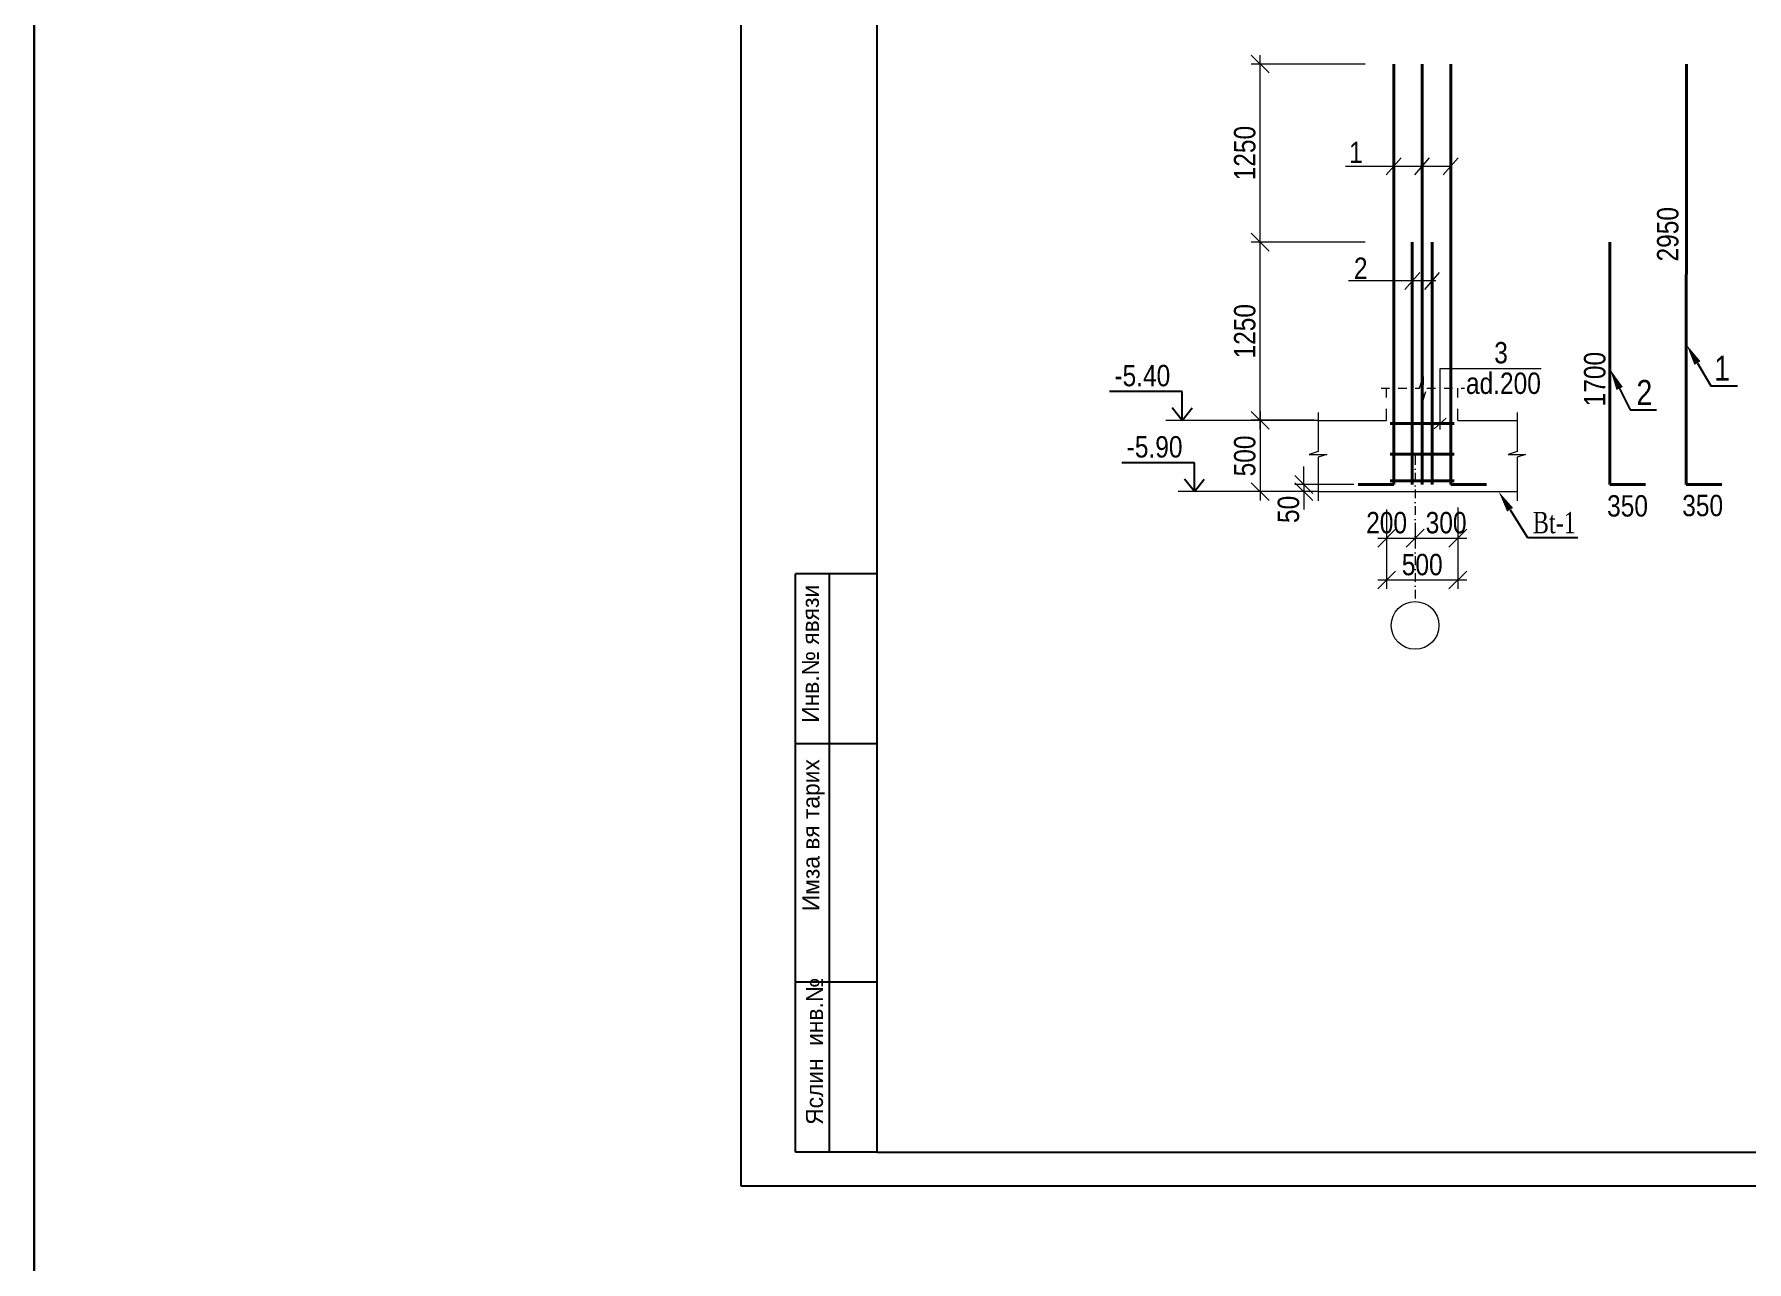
# Model space of a CAD drawing. Header units: millimetres. Extents: x -149347 to 251215, y -2929184 to -2541447.
# Drawn here: x -91598 to -67571, y -2730512 to -2713286 of the extents above; entities that cross this region are included whole.
import ezdxf
from ezdxf import colors
from ezdxf.entities.mleader import LeaderData, LeaderLine
from ezdxf.math import Vec2, Vec3

# ---------------------------------------------------------------- set-up
doc = ezdxf.new("R2010")
doc.units = ezdxf.units.MM
for name, pattern in [('CENTER', [1524, 952.5, -190.5, 190.5, -190.5]), ('Dot & Dashed', [469.194434, 246.944437, -123.472219, 0, -98.777778]), ('HIDDEN', [4, 2, -2])]:
    doc.linetypes.add(name, pattern=pattern)
for name, color, linetype, lineweight in [('Ishare xetleri', 95, 'Continuous', 5), ('Oxlar- - -', 84, 'CENTER', 5), ('РАЗМЕРЫ', 80, 'Continuous', 9)]:
    doc.layers.add(name, color=color, linetype=linetype, lineweight=lineweight)
doc.styles.add('400', font='times.ttf', dxfattribs={"width": 0.75, "height": 300})
doc.styles.add('CP_ATTR', font='A3TI(LA).TTF')
doc.styles.add('style1', font='A3TI(LA).TTF', dxfattribs={"height": 400})
doc.styles.add('style6', font='ARIALN.TTF', dxfattribs={"height": 300})
doc.dimstyles.new('DIM_100', dxfattribs={"dimscale": 100, "dimtxt": 250, "dimasz": 2.5, "dimexe": 1.25, "dimexo": 0.625, "dimtad": 1, "dimdec": 0, "dimtxsty": 'style1', "dimblk": 'OBLIQUE', "dimcen": 2.5, "dimdle": 1.25, "dimclrd": 251, "dimclre": 251, "dimaunit": 1, "dimadec": 3, "dimazin": 0, "dimtfac": 1, "dimtdec": 0, "dimtmove": 1, "dimatfit": 3, "dimfxl": 1.25, "dimlwd": 5, "dimlwe": 5, "dimarcsym": 0})

# ---------------------------------------------------------------- blocks, each defined once
blk = doc.blocks.new('_Oblique')
at = {"color": 0, "linetype": 'ByBlock', "lineweight": -2}
blk.add_line((-0.5, -0.5), (0.5, 0.5), dxfattribs=at)
blk = doc.blocks.new('*D229')
at = {"color": 251, "linetype": 'ByBlock', "lineweight": 5, "ltscale": 80, "transparency": 16777216}
for p, q in [((-73785, -2719604), (-73785, -2719354)), ((-73785, -2719604), (-73785, -2719704)), ((-73785, -2719704), (-73785, -2719954))]:
    blk.add_line(p, q, dxfattribs=at)
at = {"color": 251, "lineweight": 5, "ltscale": 80, "transparency": 16777216}
for p, q in [((-73086, -2719604), (-73910, -2719604)), ((-73645, -2719704), (-73910, -2719704))]:
    blk.add_line(p, q, dxfattribs=at)
at = {"layer": 'Defpoints', "color": 0, "lineweight": 15, "ltscale": 80, "transparency": 16777216}
for p in [(-73785, -2719704), (-73582, -2719704), (-73024, -2719604)]:
    blk.add_point(p, dxfattribs=at)
at = {"color": 251, "lineweight": 5, "ltscale": 80, "transparency": 16777216, "xscale": 250, "yscale": 250, "zscale": 250}
for p, rotation in [((-73785, -2719604), 270), ((-73785, -2719704), 90)]:
    blk.add_blockref('_Oblique', p, dxfattribs=dict(at, rotation=rotation))
at = {"color": 0, "lineweight": 15, "ltscale": 80, "transparency": 16777216, "insert": (-74000, -2719954), "char_height": 300, "attachment_point": 5, "rotation": 90, "style": 'style6'}
blk.add_mtext('50', dxfattribs=at)
blk = doc.blocks.new('*D230')
at = {"color": 251, "lineweight": 5, "ltscale": 80, "transparency": 16777216}
for p, q in [((-72624, -2719956), (-72624, -2721070)), ((-71624, -2719929), (-71624, -2721070))]:
    blk.add_line(p, q, dxfattribs=at)
at = {"color": 251, "linetype": 'ByBlock', "lineweight": 5, "ltscale": 80, "transparency": 16777216}
blk.add_line((-71499, -2720945), (-72749, -2720945), dxfattribs=at)
at = {"layer": 'Defpoints', "color": 0, "lineweight": 15, "ltscale": 80, "transparency": 16777216}
for p in [(-72624, -2719893), (-71624, -2719867), (-72624, -2720945)]:
    blk.add_point(p, dxfattribs=at)
at = {"color": 251, "lineweight": 5, "ltscale": 80, "transparency": 16777216, "xscale": 250, "yscale": 250, "zscale": 250, "rotation": 180}
blk.add_blockref('_Oblique', (-72624, -2720945), dxfattribs=at)
at = {"color": 251, "lineweight": 5, "ltscale": 80, "transparency": 16777216, "xscale": 250, "yscale": 250, "zscale": 250}
blk.add_blockref('_Oblique', (-71624, -2720945), dxfattribs=at)
at = {"color": 0, "lineweight": 15, "ltscale": 80, "transparency": 16777216, "insert": (-72124, -2720730), "char_height": 300, "attachment_point": 5, "style": 'style6'}
blk.add_mtext('500', dxfattribs=at)
blk = doc.blocks.new('*D231')
at = {"color": 251, "lineweight": 5, "ltscale": 80, "transparency": 16777216}
for p, q in [((-72624, -2720025), (-72624, -2720482)), ((-72224, -2720246), (-72224, -2720482))]:
    blk.add_line(p, q, dxfattribs=at)
at = {"color": 251, "linetype": 'ByBlock', "lineweight": 5, "ltscale": 80, "transparency": 16777216}
blk.add_line((-72749, -2720357), (-72099, -2720357), dxfattribs=at)
at = {"layer": 'Defpoints', "color": 0, "lineweight": 15, "ltscale": 80, "transparency": 16777216}
for p in [(-72624, -2719962), (-72224, -2720184), (-72224, -2720357)]:
    blk.add_point(p, dxfattribs=at)
at = {"color": 251, "lineweight": 5, "ltscale": 80, "transparency": 16777216, "xscale": 250, "yscale": 250, "zscale": 250, "rotation": 180}
blk.add_blockref('_Oblique', (-72624, -2720357), dxfattribs=at)
at = {"color": 251, "lineweight": 5, "ltscale": 80, "transparency": 16777216, "xscale": 250, "yscale": 250, "zscale": 250}
blk.add_blockref('_Oblique', (-72224, -2720357), dxfattribs=at)
at = {"color": 0, "lineweight": 15, "ltscale": 80, "transparency": 16777216, "insert": (-72624, -2720142), "char_height": 300, "attachment_point": 5, "style": 'style6'}
blk.add_mtext('200', dxfattribs=at)
blk = doc.blocks.new('*D232')
at = {"color": 251, "lineweight": 5, "ltscale": 80, "transparency": 16777216}
for p, q in [((-72224, -2720246), (-72224, -2720482)), ((-71624, -2720277), (-71624, -2720482))]:
    blk.add_line(p, q, dxfattribs=at)
at = {"color": 251, "linetype": 'ByBlock', "lineweight": 5, "ltscale": 80, "transparency": 16777216}
blk.add_line((-72349, -2720357), (-71499, -2720357), dxfattribs=at)
at = {"layer": 'Defpoints', "color": 0, "lineweight": 15, "ltscale": 80, "transparency": 16777216}
for p in [(-72224, -2720184), (-71624, -2720214), (-71624, -2720357)]:
    blk.add_point(p, dxfattribs=at)
at = {"color": 251, "lineweight": 5, "ltscale": 80, "transparency": 16777216, "xscale": 250, "yscale": 250, "zscale": 250, "rotation": 180}
blk.add_blockref('_Oblique', (-72224, -2720357), dxfattribs=at)
at = {"color": 251, "lineweight": 5, "ltscale": 80, "transparency": 16777216, "xscale": 250, "yscale": 250, "zscale": 250}
blk.add_blockref('_Oblique', (-71624, -2720357), dxfattribs=at)
at = {"color": 0, "lineweight": 15, "ltscale": 80, "transparency": 16777216, "insert": (-71789, -2720142), "char_height": 300, "attachment_point": 5, "style": 'style6'}
blk.add_mtext('300', dxfattribs=at)
blk = doc.blocks.new('*D233')
at = {"color": 251, "linetype": 'ByBlock', "lineweight": 5, "ltscale": 80, "transparency": 16777216}
blk.add_line((-74398, -2718579), (-74398, -2719829), dxfattribs=at)
at = {"color": 251, "lineweight": 5, "ltscale": 80, "transparency": 16777216}
for p, q in [((-74132, -2718704), (-74523, -2718704)), ((-74031, -2719704), (-74523, -2719704))]:
    blk.add_line(p, q, dxfattribs=at)
at = {"layer": 'Defpoints', "color": 0, "lineweight": 15, "ltscale": 80, "transparency": 16777216}
for p in [(-74070, -2718704), (-74398, -2719704), (-73969, -2719704)]:
    blk.add_point(p, dxfattribs=at)
at = {"color": 251, "lineweight": 5, "ltscale": 80, "transparency": 16777216, "xscale": 250, "yscale": 250, "zscale": 250}
for p, rotation in [((-74398, -2718704), 90), ((-74398, -2719704), 270)]:
    blk.add_blockref('_Oblique', p, dxfattribs=dict(at, rotation=rotation))
at = {"color": 0, "lineweight": 15, "ltscale": 80, "transparency": 16777216, "insert": (-74613, -2719204), "char_height": 300, "attachment_point": 5, "rotation": 90, "style": 'style6'}
blk.add_mtext('500', dxfattribs=at)
blk = doc.blocks.new('mekteb')
at = {"color": 0, "lineweight": 25}
for p, q in [((99643, -1849866), (99643, -1821466)), ((139843, -1849866), (99643, -1849866))]:
    blk.add_line(p, q, dxfattribs=at)
at = {"color": 0, "lineweight": 25, "ltscale": 15}
for q in [(101643, -1821966), (139343, -1849366)]:
    blk.add_line((101643, -1849366), q, dxfattribs=at)
at = {"lineweight": 25, "ltscale": 0.25}
for p, q in [((100443, -1849366), (100443, -1840866)), ((100943, -1849367), (100943, -1840866))]:
    blk.add_line(p, q, dxfattribs=at)
at = {"lineweight": 25}
for p, q in [((101643, -1840866), (100443, -1840866)), ((101645, -1843366), (100445, -1843366)), ((101645, -1846866), (100445, -1846866)), ((101643, -1849366), (100443, -1849366))]:
    blk.add_line(p, q, dxfattribs=at)
at = {"lineweight": 25, "char_height": 250.01, "width": 5960.07, "attachment_point": 1, "rotation": 90, "style": 'CP_ATTR'}
for s, insert in [('\\pt3143;Инв.№ явязи', (100535, -1843053)), ('\\pt3143;Имза вя тарих', (100544, -1845823)), ('\\pt3143;Яслин  инв.№', (100595, -1848965))]:
    blk.add_mtext(s, dxfattribs=dict(at, insert=insert))
blk = doc.blocks.new('*D206')
at = {"color": 251, "linetype": 'ByBlock', "lineweight": 5, "ltscale": 80, "transparency": 16777216}
blk.add_line((-74398, -2716329), (-74398, -2713579), dxfattribs=at)
at = {"color": 251, "lineweight": 5, "ltscale": 80, "transparency": 16777216}
for p, q in [((-72927, -2713704), (-74523, -2713704)), ((-72927, -2716204), (-74523, -2716204))]:
    blk.add_line(p, q, dxfattribs=at)
at = {"layer": 'Defpoints', "color": 0, "lineweight": 15, "ltscale": 80, "transparency": 16777216}
for p in [(-74398, -2713704), (-72864, -2713704), (-72864, -2716204)]:
    blk.add_point(p, dxfattribs=at)
at = {"color": 251, "lineweight": 5, "ltscale": 80, "transparency": 16777216, "xscale": 250, "yscale": 250, "zscale": 250}
for p, rotation in [((-74398, -2713704), 90), ((-74398, -2716204), 270)]:
    blk.add_blockref('_Oblique', p, dxfattribs=dict(at, rotation=rotation))
at = {"color": 0, "lineweight": 15, "ltscale": 80, "transparency": 16777216, "insert": (-74613, -2714954), "char_height": 300, "attachment_point": 5, "rotation": 90, "style": 'style6'}
blk.add_mtext('1250', dxfattribs=at)
blk = doc.blocks.new('*D207')
at = {"color": 251, "lineweight": 5, "ltscale": 80, "transparency": 16777216}
for p, q in [((-72927, -2716204), (-74523, -2716204)), ((-73645, -2718704), (-74523, -2718704))]:
    blk.add_line(p, q, dxfattribs=at)
at = {"color": 251, "linetype": 'ByBlock', "lineweight": 5, "ltscale": 80, "transparency": 16777216}
blk.add_line((-74398, -2718829), (-74398, -2716079), dxfattribs=at)
at = {"layer": 'Defpoints', "color": 0, "lineweight": 15, "ltscale": 80, "transparency": 16777216}
for p in [(-74398, -2716204), (-72864, -2716204), (-73582, -2718704)]:
    blk.add_point(p, dxfattribs=at)
at = {"color": 251, "lineweight": 5, "ltscale": 80, "transparency": 16777216, "xscale": 250, "yscale": 250, "zscale": 250}
for p, rotation in [((-74398, -2716204), 90), ((-74398, -2718704), 270)]:
    blk.add_blockref('_Oblique', p, dxfattribs=dict(at, rotation=rotation))
at = {"color": 0, "lineweight": 15, "ltscale": 80, "transparency": 16777216, "insert": (-74613, -2717454), "char_height": 300, "attachment_point": 5, "rotation": 90, "style": 'style6'}
blk.add_mtext('1250', dxfattribs=at)

msp = doc.modelspace()

# ---------------------------------------------------------------- linework, layer by layer
at = {"color": 7, "lineweight": 40, "ltscale": 80}
for p, q in [((-72523.92064, -2719604.16317), (-72523.92064, -2713704.28803)), ((-72523.92064, -2719604.28807), (-72523.92064, -2713704.28803)), ((-72125.17077, -2719604.28807), (-72125.17077, -2713704.28803)), ((-71723.9296, -2719604.28807), (-71723.9296, -2713704.28803)), ((-68418.9606, -2719604.28807), (-68415.60032, -2713704.28803)), ((-72575.17077, -2718748.81493), (-71675.17077, -2718748.81493)), ((-72575.17077, -2719177.29745), (-71675.17077, -2719177.29745)), ((-72575.17077, -2719555.31282), (-71675.17077, -2719555.31282)), ((-72523.92064, -2719604.28807), (-73023.92064, -2719604.28807)), ((-71723.9296, -2719604.28807), (-71223.9296, -2719604.28807)), ((-68418.9606, -2719604.28807), (-67918.9606, -2719604.28807))]:
    msp.add_line(p, q, dxfattribs=at)
at = {"color": 7, "lineweight": 15, "ltscale": 80}
for p, q in [((-72628.03418, -2715259.50259), (-72419.8071, -2715022.09051)), ((-72229.28431, -2715259.50259), (-72021.05723, -2715022.09051)), ((-71828.04314, -2715259.50259), (-71619.81606, -2715022.09051)), ((-71723.9296, -2715140.79655), (-73202.85335, -2715140.79655)), ((-72368.03418, -2716865.83661), (-72159.8071, -2716628.42452)), ((-72088.04314, -2716865.83661), (-71879.81606, -2716628.42452)), ((-71934.38524, -2716747.13056), (-73159.373, -2716747.13056)), ((-75214.64021, -2718704.28803), (-75720.09113, -2718704.28803)), ((-73582.24443, -2718704.28803), (-75547.79212, -2718704.28803)), ((-73582.24443, -2719704.28803), (-75547.79212, -2719704.28803))]:
    msp.add_line(p, q, dxfattribs=at)
at = {"color": 73, "lineweight": 40, "ltscale": 80}
for p, q in [((-72263.92064, -2719604.28807), (-72263.92064, -2716204.28803)), ((-71983.9296, -2719604.28807), (-71983.9296, -2716204.28803))]:
    msp.add_line(p, q, dxfattribs=at)
at = {"lineweight": 40, "ltscale": 80}
for q in [(-69492.91563, -2716204.28803), (-68992.91563, -2719604.28807)]:
    msp.add_line((-69492.91563, -2719604.28807), q, dxfattribs=at)
at = {"color": 7}
for p, q in [((-75492.14548, -2718298.49667), (-76511.90874, -2718298.49667)), ((-75319.84646, -2719298.49667), (-76339.60972, -2719298.49667))]:
    msp.add_line(p, q, dxfattribs=at)
at = {"color": 0}
for p, q in [((-75492.14548, -2718704.28803), (-75492.14548, -2718298.49667)), ((-75319.84646, -2719704.28803), (-75319.84646, -2719298.49667))]:
    msp.add_line(p, q, dxfattribs=at)
at = {"color": 7, "linetype": 'HIDDEN', "lineweight": 9, "ltscale": 80}
for p, q in [((-72623.92512, -2718704.28803), (-72623.92512, -2718252.60119)), ((-71623.92512, -2718704.28803), (-71623.92512, -2718252.60119))]:
    msp.add_line(p, q, dxfattribs=at)
at = {"color": 7, "lineweight": 9, "ltscale": 80}
for p, q in [((-73582.24443, -2718704.28803), (-72623.92512, -2718704.28803)), ((-71623.92512, -2718704.28803), (-70792.07613, -2718704.28803)), ((-73582.24443, -2719704.28803), (-70792.07613, -2719704.28803))]:
    msp.add_line(p, q, dxfattribs=at)
at = {"lineweight": 15, "ltscale": 15}
msp.add_line((-71955.27098, -2718825.33809), (-71790.54575, -2718672.29177), dxfattribs=at)
at = {"color": 3, "lineweight": 30, "ltscale": 15}
msp.add_lwpolyline([(-91597.80098, -2541447.34864), (251214.7936, -2541447.34864), (251214.7936, -2929183.96085), (-91597.80098, -2929183.96085)], close=True, dxfattribs=at)
at = {"color": 7, "linetype": 'HIDDEN', "lineweight": 9, "ltscale": 60}
msp.add_lwpolyline([(-72701.39248, -2718252.60119), (-72160.67806, -2718252.60119), (-72110.1898, -2718087.56444), (-72110.1898, -2718415.82202), (-72057.81343, -2718252.60119), (-71531.90447, -2718252.60119)], dxfattribs=at)
at = {"lineweight": 15, "ltscale": 15}
msp.add_lwpolyline([(-71872.90836, -2718833.52331), (-71872.90836, -2717977.93527), (-70457.18106, -2717977.93527)], dxfattribs=at)
at = {"color": 7, "ltscale": 15}
for points in [[(-75492.14548, -2718704.28803), (-75630.74739, -2718529.50207)], [(-75492.14548, -2718704.28803), (-75630.74739, -2718529.50207)], [(-75492.14548, -2718704.28803), (-75353.54356, -2718529.50207)], [(-75492.14548, -2718704.28803), (-75353.54356, -2718529.50207)], [(-75319.84646, -2719704.28803), (-75458.44838, -2719529.50207)], [(-75319.84646, -2719704.28803), (-75458.44838, -2719529.50207)], [(-75319.84646, -2719704.28803), (-75181.24455, -2719529.50207)], [(-75319.84646, -2719704.28803), (-75181.24455, -2719529.50207)]]:
    msp.add_lwpolyline(points, dxfattribs=at)
at = {"linetype": 'Continuous', "lineweight": 15}
for points in [[(-73582.24443, -2718591.89673), (-73582.24443, -2719139.71086), (-73710.83939, -2719183.59886), (-73463.10636, -2719183.59886), (-73582.24443, -2719221.9713), (-73582.24443, -2719834.48067)], [(-70792.07613, -2718591.89673), (-70792.07613, -2719139.71086), (-70920.6711, -2719183.59886), (-70672.93807, -2719183.59886), (-70792.07613, -2719221.9713), (-70792.07613, -2719834.48067)]]:
    msp.add_lwpolyline(points, dxfattribs=at)
at = {"layer": 'Ishare xetleri', "color": 251}
msp.add_circle((-72223.92512, -2721581.73598), 335.10974, dxfattribs=at)
at = {"layer": 'Oxlar- - -', "linetype": 'Dot & Dashed', "ltscale": 0.5}
msp.add_line((-72223.92512, -2719204.29578), (-72223.92512, -2721246.62625), dxfattribs=at)
msp.add_line((-72223.92512, -2719204.29578), (-72223.92512, -2721246.62625), dxfattribs=at)

# ---------------------------------------------------------------- block references
at = {"lineweight": 15, "xscale": 0.9544229576021871, "yscale": 0.9544229576021871, "zscale": 0.9544229576021871}
msp.add_blockref('mekteb', (-176780.75159, -963895.15775), dxfattribs=at)

# ---------------------------------------------------------------- texts
at = {"color": 7, "char_height": 300, "attachment_point": 5, "style": 'style6'}
for s, insert in [('{\\fArial Narrow|b0|i0|c238|p34;1}', (-73054.20753, -2714944.4549)), ('{\\fArial Narrow|b0|i0|c238|p34;2}', (-72986.86237, -2716569.22789)), ('{\\fArial Narrow|b0|i0|c238|p34;3}', (-71018.50266, -2717757.24642)), ('-{\\fArial Narrow|b0|i0|c238|p34;5.40}', (-76051.18539, -2718078.19763)), ('-{\\fArial Narrow|b0|i0|c238|p34;5.90}', (-75878.88637, -2719078.19763)), ('{\\fArial Narrow|b0|i0|c238|p34;350}', (-69243.67979, -2719906.41961)), ('{\\fArial Narrow|b0|i0|c238|p34;350}', (-68189.63482, -2719901.32433))]:
    msp.add_mtext(s, dxfattribs=dict(at, insert=insert))
at = {"color": 7, "char_height": 300, "attachment_point": 5, "rotation": 90, "style": 'style6'}
for s, insert in [('{\\fArial Narrow|b0|i0|c238|p34;2950}', (-68677.81817, -2716092.68674)), ('{\\fArial Narrow|b0|i0|c238|p34;1700}', (-69701.96549, -2718125.88422))]:
    msp.add_mtext(s, dxfattribs=dict(at, insert=insert))
at = {"color": 7, "insert": (-70985.13818, -2718185.68535), "char_height": 300, "width": 1765.4862481, "attachment_point": 5, "style": 'style6'}
msp.add_mtext('{\\fArial Narrow|b0|i0|c238|p34;ad.200}', dxfattribs=at)

# ---------------------------------------------------------------- dimensions: what is measured, and where the dimension line sits
at = {"color": 7, "lineweight": 15, "ltscale": 80}
for base, p1, p2, angle, picture, middle in [((-74397.72789, -2713704.28803), (-72864.3638, -2716204.28803), (-72864.3638, -2713704.28803), 90, '*D206', (-74613.39979, -2714954.28803)), ((-74397.72789, -2716204.28803), (-73582.24443, -2718704.28803), (-72864.3638, -2716204.28803), 90, '*D207', (-74613.39979, -2717454.28803)), ((-74397.72789, -2719704.28803), (-74069.53254, -2718704.28803), (-73968.99602, -2719704.28803), 90, '*D233', (-74613.39979, -2719204.28803)), ((-72623.92512, -2720945.42586), (-71623.92512, -2719866.66982), (-72623.92512, -2719893.05558), 180, '*D230', (-72123.92512, -2720729.75396))]:
    dim = msp.add_linear_dim(base=base, p1=p1, p2=p2, angle=angle, dimstyle='DIM_100', override={"dimlfac": 0.5, "dimtxsty": 'style6'}, dxfattribs=at)
    dim.commit()
    dim.dimension.update_dxf_attribs({"geometry": picture, "text_midpoint": middle})
dim = msp.add_linear_dim(base=(-73784.81018, -2719704.28803), p1=(-73023.92064, -2719604.16317), p2=(-73582.24443, -2719704.28803), angle=90, dimstyle='DIM_100', override={"dimlfac": 0.5, "dimtxsty": 'style6'}, dxfattribs=at)
dim.commit()
dim.dimension.update_dxf_attribs({"geometry": '*D229', "text_midpoint": (-73784.81018, -2719954.28803), "dimtype": 160})
for base, p1, p2, picture, middle in [((-72223.92512, -2720357.43338), (-72623.92512, -2719962.28752), (-72223.92512, -2720183.52924), '*D231', (-72623.92512, -2720357.43338)), ((-71623.92512, -2720357.43338), (-72223.92512, -2720183.52924), (-71623.92512, -2720214.40467), '*D232', (-71789.29542, -2720357.43338))]:
    dim = msp.add_linear_dim(base=base, p1=p1, p2=p2, dimstyle='DIM_100', override={"dimlfac": 0.5, "dimtxsty": 'style6'}, dxfattribs=at)
    dim.commit()
    dim.dimension.update_dxf_attribs({"geometry": picture, "text_midpoint": middle, "dimtype": 160})

# ---------------------------------------------------------------- leaders
at = {"layer": 'РАЗМЕРЫ', "color": 0, "lineweight": 15}
ml = msp.add_multileader_mtext('Standard', dxfattribs=at)
ml.set_content('{\\fArial Narrow|b0|i0|c238|p34;\\C7;1}', style='style6')
ml.set_leader_properties()
ml.build(insert=Vec2(0, 0))
ml.multileader.update_dxf_attribs({"text_left_attachment_type": 6, "text_right_attachment_type": 6, "dogleg_length": 100, "arrow_head_size": 300})
ctx = ml.context
ctx.base_point, ctx.char_height, ctx.arrow_head_size, ctx.plane_origin = Vec3(-67972.63526, -2718218.75844), 350, 300, Vec3(-73433.96121, -2715829.73511)
ctx.left_attachment, ctx.right_attachment, ctx.text_align_type = 6, 6, 1
notes = []
notes.append((ctx, [(0, (1, 1, 0), (-68072.63526, -2718218.75844), (1, 0), 100, [(1, [(-68415.47784, -2717642.67993)], 0, [])])]))
ctx.mtext.insert, ctx.mtext.alignment, ctx.mtext.flow_direction = Vec3(-67917.75327, -2717798.75844), 2, 5
ml = msp.add_multileader_mtext('Standard', dxfattribs=at)
ml.set_content('{\\fArial Narrow|b0|i0|c238|p34;\\C7;2}', style='style6')
ml.set_leader_properties()
ml.build(insert=Vec2(0, 0))
ml.multileader.update_dxf_attribs({"text_left_attachment_type": 6, "text_right_attachment_type": 6, "dogleg_length": 100, "arrow_head_size": 300})
ctx = ml.context
ctx.base_point, ctx.char_height, ctx.arrow_head_size, ctx.plane_origin = Vec3(-69104.84069, -2718557.15965), 350, 300, Vec3(-74492.37078, -2716260.9782)
ctx.left_attachment, ctx.right_attachment, ctx.text_align_type = 6, 6, 1
notes.append((ctx, [(0, (1, 1, 0), (-69204.84069, -2718557.15965), (1, 0), 100, [(1, [(-69487.58926, -2717987.51845)], 0, [])])]))
ctx.mtext.insert, ctx.mtext.alignment, ctx.mtext.flow_direction = Vec3(-69007.58148, -2718137.15965), 2, 5
ml = msp.add_multileader_mtext('Standard', dxfattribs=at)
ml.set_content('{\\fTimes New Roman|b0|i0|c238|p18;\\C7;Bt-1}', style='400')
ml.set_leader_properties()
ml.build(insert=Vec2(0, 0))
ml.multileader.update_dxf_attribs({"text_left_attachment_type": 6, "text_right_attachment_type": 6, "dogleg_length": 100, "arrow_head_size": 300})
ctx = ml.context
ctx.base_point, ctx.char_height, ctx.arrow_head_size, ctx.plane_origin = Vec3(-70545.08228, -2720348.63646), 300, 300, Vec3(-76322.08988, -2721175.16133)
ctx.left_attachment, ctx.right_attachment, ctx.text_align_type = 6, 6, 1
notes.append((ctx, [(0, (1, 1, 0), (-70645.08228, -2720348.63646), (1, 0), 100, [(1, [(-71051.2572, -2719704.28803)], 0, [])])]))
ctx.mtext.insert, ctx.mtext.alignment, ctx.mtext.flow_direction = Vec3(-70270.79497, -2719988.63646), 2, 5
for ctx, leaders in notes:
    for number, flags, end, landing, length, lines in leaders:
        leader = LeaderData()
        leader.index, (leader.has_last_leader_line, leader.has_dogleg_vector, leader.attachment_direction) = number, flags
        leader.last_leader_point, leader.dogleg_vector, leader.dogleg_length = Vec3(end), Vec3(landing), length
        for number, points, colour, breaks in lines:
            line = LeaderLine()
            line.index, line.vertices, line.color, line.breaks = number, Vec3.list(points), colors.encode_raw_color(colour), breaks
            leader.lines.append(line)
        ctx.leaders.append(leader)

doc.saveas('drawing.dxf')
